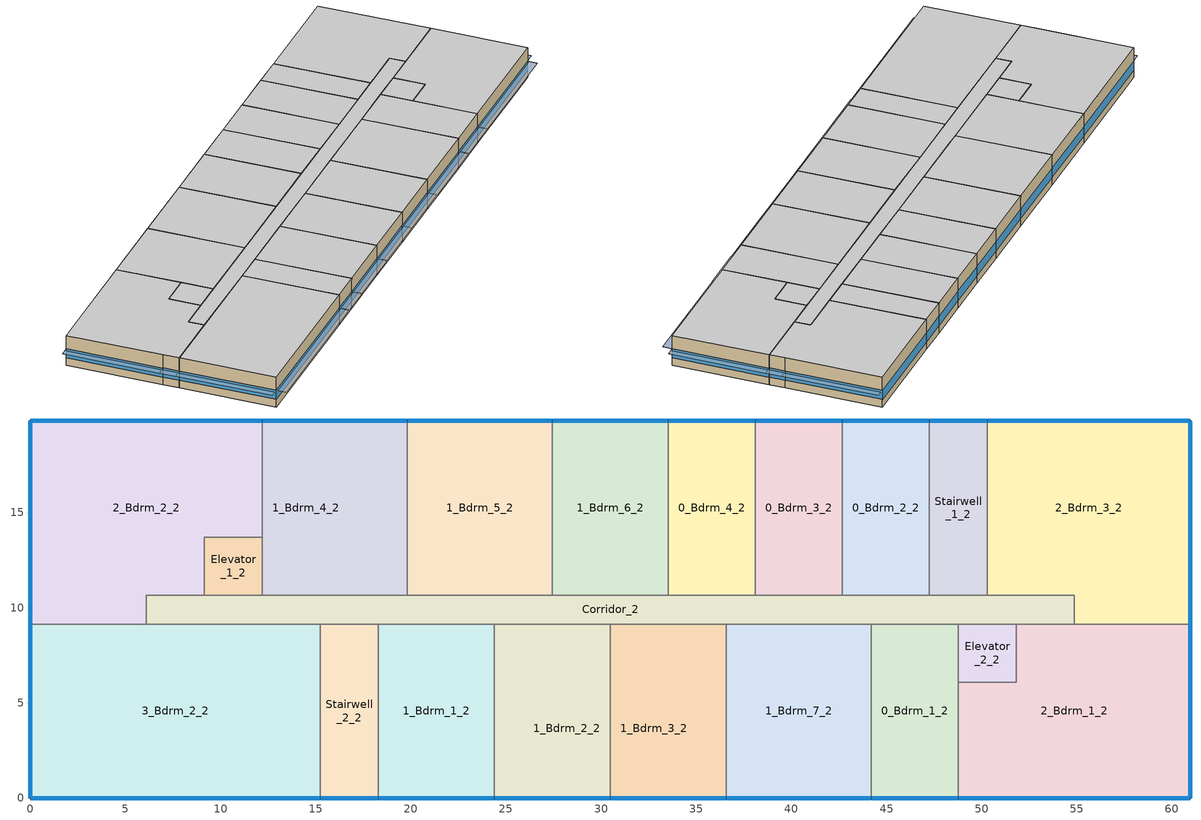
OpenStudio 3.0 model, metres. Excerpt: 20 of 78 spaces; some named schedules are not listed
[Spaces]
0_Bdrm_1_2
 floor to Lt_Retail_1: 48.77,9.14 48.77,0 44.2,0 44.2,9.14 z4.27
 wall outside: 44.2,0 48.77,0 z4.27:7.32
 wall to 1_Bdrm_7_2: 44.2,9.14 44.2,0 z4.27:7.32
 wall to Elevator_2_2: 48.77,6.1 48.77,9.14 z4.27:7.32
 wall to Corridor_2: 48.77,9.14 44.2,9.14 z4.27:7.32
 wall to 2_Bdrm_1_2: 48.77,0 48.77,6.1 z4.27:7.32
 window: 44.22,0 48.74,0 z5.03:5.95
 ceiling to 0_Bdrm_1_3: 44.2,9.14 44.2,0 48.77,0 48.77,9.14 z7.32
0_Bdrm_2_2
 floor to Garbage 1: 42.67,10.67 42.67,19.81 47.24,19.81 47.24,10.67 z4.27
 wall outside: 47.24,19.81 42.67,19.81 z4.27:7.32
 wall to Corridor_2: 42.67,10.67 47.24,10.67 z4.27:7.32
 wall to Stairwell_1_2: 47.24,10.67 47.24,19.81 z4.27:7.32
 wall to 0_Bdrm_3_2: 42.67,19.81 42.67,10.67 z4.27:7.32
 window: 47.22,19.81 42.7,19.81 z5.03:5.95
 ceiling to 0_Bdrm_2_3: 47.24,10.67 47.24,19.81 42.67,19.81 42.67,10.67 z7.32
0_Bdrm_3_2
 floor to Community_Rm: 42.67,19.81 42.67,10.67 38.1,10.67 38.1,19.81 z4.27
 wall outside: 42.67,19.81 38.1,19.81 z4.27:7.32
 wall to Corridor_2: 38.1,10.67 42.67,10.67 z4.27:7.32
 wall to 0_Bdrm_4_2: 38.1,19.81 38.1,10.67 z4.27:7.32
 window: 42.65,19.81 38.13,19.81 z5.03:5.95
 ceiling to 0_Bdrm_3_3: 42.67,10.67 42.67,19.81 38.1,19.81 38.1,10.67 z7.32
Elevator_2_2
 floor to Elevator_2: 51.82,9.14 51.82,6.1 48.77,6.1 48.77,9.14 z4.27
 wall to 2_Bdrm_1_2: 48.77,6.1 51.82,6.1 51.82,9.14 z4.27:7.32
 wall to Corridor_2: 51.82,9.14 48.77,9.14 z4.27:7.32
 ceiling to Elevator_2_3: 48.77,9.14 48.77,6.1 51.82,6.1 51.82,9.14 z7.32
0_Bdrm_4_2
 floor to Community_Rm: 38.1,19.81 38.1,10.67 33.53,10.67 33.53,19.81 z4.27
 wall outside: 38.1,19.81 33.53,19.81 z4.27:7.32
 wall to 1_Bdrm_6_2: 33.53,19.81 33.53,10.67 z4.27:7.32
 wall to Corridor_2: 33.53,10.67 38.1,10.67 z4.27:7.32
 window: 38.07,19.81 33.55,19.81 z5.03:5.95
 ceiling to 0_Bdrm_4_3: 38.1,10.67 38.1,19.81 33.53,19.81 33.53,10.67 z7.32
1_Bdrm_1_2
 floor to Office 1: 24.38,9.14 24.38,0 18.29,0 18.29,9.14 z4.27
 wall outside: 18.29,0 24.38,0 z4.27:7.32
 wall to Corridor_2: 24.38,9.14 18.29,9.14 z4.27:7.32
 wall to 1_Bdrm_2_2: 24.38,0 24.38,9.14 z4.27:7.32
 wall to Stairwell_2_2: 18.29,9.14 18.29,0 z4.27:7.32
 window: 18.31,0 24.36,0 z5.03:5.95
 ceiling to 1_Bdrm_1_3: 18.29,9.14 18.29,0 24.38,0 24.38,9.14 z7.32
1_Bdrm_2_2
 floor to Office 1: 25.91,9.14 25.91,0 24.38,0 24.38,9.14 z4.27
 floor to Lobby_Entry: 30.48,9.14 30.48,0 25.91,0 25.91,4.57 28.96,4.57 28.96,9.14 z4.27
 floor to Bathrm_1: 28.96,9.14 28.96,4.57 25.91,4.57 25.91,9.14 z4.27
 wall outside: 24.38,0 30.48,0 z4.27:7.32
 wall to Corridor_2: 30.48,9.14 24.38,9.14 z4.27:7.32
 wall to 1_Bdrm_3_2: 30.48,0 30.48,9.14 z4.27:7.32
 window: 24.41,0 30.45,0 z5.03:5.95
 ceiling to 1_Bdrm_2_3: 24.38,9.14 24.38,0 30.48,0 30.48,9.14 z7.32
1_Bdrm_3_2
 floor to Bathrm_2: 35.05,9.14 35.05,4.57 32,4.57 32,9.14 z4.27
 floor to Lt_Retail_1: 36.58,9.14 36.58,0 35.05,0 35.05,9.14 z4.27
 floor to Lobby_Entry: 32,9.14 32,4.57 35.05,4.57 35.05,0 30.48,0 30.48,9.14 z4.27
 wall outside: 30.48,0 36.58,0 z4.27:7.32
 wall to 1_Bdrm_7_2: 36.58,0 36.58,9.14 z4.27:7.32
 wall to Corridor_2: 36.58,9.14 30.48,9.14 z4.27:7.32
 window: 30.51,0 36.55,0 z5.03:5.95
 ceiling to 1_Bdrm_3_3: 30.48,9.14 30.48,0 36.58,0 36.58,9.14 z7.32
1_Bdrm_4_2
 floor to Lt_Retail_3: 19.81,19.81 19.81,10.67 16.76,10.67 16.76,19.81 z4.27
 floor to Mail_Shipping: 16.76,19.81 16.76,10.67 12.19,10.67 12.19,19.81 z4.27
 wall outside: 19.81,19.81 12.19,19.81 z4.27:7.32
 wall to 2_Bdrm_2_2: 12.19,19.81 12.19,13.72 z4.27:7.32
 wall to 1_Bdrm_5_2: 19.81,10.67 19.81,19.81 z4.27:7.32
 wall to Elevator_1_2: 12.19,13.72 12.19,10.67 z4.27:7.32
 wall to Corridor_2: 12.19,10.67 19.81,10.67 z4.27:7.32
 window: 19.79,19.81 12.22,19.81 z5.03:5.95
 ceiling to 1_Bdrm_4_3: 12.19,19.81 12.19,10.67 19.81,10.67 19.81,19.81 z7.32
1_Bdrm_5_2
 floor to Lt_Retail_3: 19.81,10.67 19.81,19.81 27.43,19.81 27.43,10.67 z4.27
 wall outside: 27.43,19.81 19.81,19.81 z4.27:7.32
 wall to Corridor_2: 19.81,10.67 21.34,10.67 27.43,10.67 z4.27:7.32
 wall to 1_Bdrm_6_2: 27.43,10.67 27.43,19.81 z4.27:7.32
 window: 27.41,19.81 19.84,19.81 z5.03:5.95
 ceiling to 1_Bdrm_5_3: 19.81,19.81 19.81,10.67 27.43,10.67 27.43,19.81 z7.32
1_Bdrm_6_2
 floor to Community_Rm: 27.43,10.67 27.43,19.81 33.53,19.81 33.53,10.67 z4.27
 wall outside: 33.53,19.81 27.43,19.81 z4.27:7.32
 wall to Corridor_2: 27.43,10.67 33.53,10.67 z4.27:7.32
 window: 33.5,19.81 27.46,19.81 z5.03:5.95
 ceiling to 1_Bdrm_6_3: 33.53,10.67 33.53,19.81 27.43,19.81 27.43,10.67 z7.32
1_Bdrm_7_2
 floor to Lt_Retail_1: 44.2,9.14 44.2,0 36.58,0 36.58,9.14 z4.27
 wall outside: 36.58,0 44.2,0 z4.27:7.32
 wall to Corridor_2: 44.2,9.14 36.58,9.14 z4.27:7.32
 window: 36.6,0 44.17,0 z5.03:5.95
 ceiling to 1_Bdrm_7_3: 36.58,9.14 36.58,0 44.2,0 44.2,9.14 z7.32
2_Bdrm_1_2
 floor to Lt_Retail_2: 48.77,0 48.77,6.1 51.82,6.1 51.82,9.14 60.96,9.14 60.96,0 z4.27
 wall outside: 48.77,0 60.96,0 60.96,9.14 z4.27:7.32
 wall to Corridor_2: 54.86,9.14 51.82,9.14 z4.27:7.32
 wall to 2_Bdrm_3_2: 60.96,9.14 54.86,9.14 z4.27:7.32
 window: 60.96,0.03 60.96,9.12 / 48.79,0 60.93,0 z5.03:5.95
 ceiling to 2_Bdrm_1_3: 51.82,9.14 51.82,6.1 48.77,6.1 48.77,0 60.96,0 60.96,9.14 z7.32
2_Bdrm_2_2
 floor to Corridor: 6.1,10.67 6.1,9.14 0,9.14 0,10.67 z4.27
 floor to Lt_Retail_4: 12.19,19.81 12.19,13.72 9.14,13.72 9.14,10.67 0,10.67 0,19.81 z4.27
 wall outside: 12.19,19.81 0,19.81 0,10.67 0,9.14 z4.27:7.32
 wall to Corridor_2: 6.1,9.14 6.1,10.67 9.14,10.67 z4.27:7.32
 wall to Elevator_1_2: 9.14,10.67 9.14,13.72 12.19,13.72 z4.27:7.32
 wall to 3_Bdrm_2_2: 0,9.14 6.1,9.14 z4.27:7.32
 window: 0,10.64 0,9.17 z5.03:5.98; 0,19.79 0,10.69 / 12.17,19.81 0.03,19.81 z5.03:5.95
 ceiling to 2_Bdrm_2_3: 0,19.81 0,9.14 6.1,9.14 6.1,10.67 9.14,10.67 9.14,13.72 12.19,13.72 12.19,19.81 z7.32
2_Bdrm_3_2
 floor to Corridor: 60.96,10.67 60.96,9.14 54.86,9.14 54.86,10.67 z4.27
 floor to Gym 1: 60.96,19.81 60.96,10.67 50.29,10.67 50.29,19.81 z4.27
 wall outside: 60.96,9.14 60.96,10.67 60.96,19.81 50.29,19.81 z4.27:7.32
 wall to Corridor_2: 50.29,10.67 54.86,10.67 54.86,9.14 z4.27:7.32
 wall to Stairwell_1_2: 50.29,19.81 50.29,10.67 z4.27:7.32
 window: 60.93,19.81 50.32,19.81 / 60.96,10.69 60.96,19.79 z5.03:5.95; 60.96,9.17 60.96,10.64 z5.03:5.98
 ceiling to 2_Bdrm_3_3: 50.29,19.81 50.29,10.67 54.86,10.67 54.86,9.14 60.96,9.14 60.96,19.81 z7.32
3_Bdrm_2_2
 floor to Coffee_Shop: 0,0 0,9.14 15.24,9.14 15.24,0 z4.27
 wall outside: 0,9.14 0,0 15.24,0 z4.27:7.32
 wall to Stairwell_2_2: 15.24,0 15.24,9.14 z4.27:7.32
 wall to Corridor_2: 15.24,9.14 6.1,9.14 z4.27:7.32
 window: 0.03,0 15.21,0 / 0,9.12 0,0.03 z5.03:5.95
 ceiling to 3_Bdrm_1_3: 0,9.14 0,0 15.24,0 15.24,9.14 z7.32
Corridor_2
 floor to Corridor: 6.1,9.14 6.1,10.67 54.86,10.67 54.86,9.14 z4.27
 wall to Stairwell_2_2: 15.24,9.14 18.29,9.14 z4.27:7.32
 wall to Elevator_1_2: 12.19,10.67 9.14,10.67 z4.27:7.32
 wall to Stairwell_1_2: 50.29,10.67 47.24,10.67 z4.27:7.32
 ceiling to Corridor_3: 6.1,10.67 6.1,9.14 54.86,9.14 54.86,10.67 z7.32
Elevator_1_2
 floor to Elevator_1: 12.19,13.72 12.19,10.67 9.14,10.67 9.14,13.72 z4.27
 ceiling to Elevator_1_3: 9.14,13.72 9.14,10.67 12.19,10.67 12.19,13.72 z7.32
Stairwell_1_2
 floor to Stair_2: 47.24,10.67 47.24,19.81 50.29,19.81 50.29,10.67 z4.27
 wall outside: 50.29,19.81 47.24,19.81 z4.27:7.32
 window: 50.27,19.81 47.27,19.81 z5.03:5.96
 ceiling to Stairwell_1_3: 50.29,10.67 50.29,19.81 47.24,19.81 47.24,10.67 z7.32
Stairwell_2_2
 floor to Stair_1: 18.29,9.14 18.29,0 15.24,0 15.24,9.14 z4.27
 wall outside: 15.24,0 18.29,0 z4.27:7.32
 window: 15.27,0 18.26,0 z5.03:5.96
 ceiling to Stairwell_2_3: 15.24,9.14 15.24,0 18.29,0 18.29,9.14 z7.32
shading: 36.55,0 30.51,0 30.51,-0.92 36.55,-0.92 z5.95; 60.93,0 48.79,0 48.79,-0.92 60.93,-0.92 z5.95; 15.21,0 0.03,0 0.03,-0.92 15.21,-0.92 z5.95; 30.45,0 24.41,0 24.41,-0.92 30.45,-0.92 z5.95; 18.26,0 15.27,0 15.27,-0.93 18.26,-0.93 z5.96; 24.36,0 18.31,0 18.31,-0.92 24.36,-0.92 z5.95; 44.17,0 36.6,0 36.6,-0.92 44.17,-0.92 z5.95; 48.74,0 44.22,0 44.22,-0.92 48.74,-0.92 z5.95; 60.96,19.79 60.96,10.69 61.88,10.69 61.88,19.79 z5.95; 60.96,10.64 60.96,9.17 61.91,9.17 61.91,10.64 z5.98; 60.96,9.12 60.96,0.03 61.88,0.03 61.88,9.12 z5.95; 0,0.03 0,9.12 -0.92,9.12 -0.92,0.03 z5.95; 0,10.69 0,19.79 -0.92,19.79 -0.92,10.69 z5.95; 0,9.17 0,10.64 -0.95,10.64 -0.95,9.17 z5.98
[Site]
Los Angeles Intl Arpt_CA_USA: Latitude {deg}=33.93; Longitude {deg}=-118.4; Time Zone {hr}=-8; Elevation {m}=30; Terrain=City
[ClimateZones]
Climate Zone Institution Name 1=ASHRAE; Climate Zone Document Name 1=ANSI/ASHRAE Standard 169; Climate Zone Document Year 1=2006; Climate Zone Value 1=3C
[Building]
Building 1: Default Construction Set=Res ZE AEDG Multifamily - MidApt - ASHRAE 169-2013-3C; Standards Number of Above Ground Stories=3; Standards Building Type=MidriseApartment
[Site:WaterMainsTemperature]
Calculation Method=Correlation; Annual Average Outdoor Air Temperature {C}=16.8167; Maximum Difference In Monthly Average Outdoor Air Temperatures {deltaC}=6.3
[SizingPeriod:DesignDay] Barometric Pressure {Pa}=100965; Sky Clearness=0; Rain Indicator=0; Snow Indicator=0; Day of Month=21; Daylight Saving Time Indicator=0; Humidity Indicating Type=Wetbulb; Dry-Bulb Temperature Range Modifier Type=DefaultMultipliers
Name | Maximum Dry-Bulb Temperature {C} | Daily Dry-Bulb Temperature Range {deltaC} | Humidity Indicating Conditions at Maximum Dry-Bulb | Wind Speed {m/s} | Wind Direction {deg} | Month | Day Type | Solar Model Indicator | ASHRAE Taub | ASHRAE Taud
Los Angeles Intl Arpt Ann Clg .4% Condns DB=>MWB 1 | 28.7 | 6 | 17.9 | 4.1 | 250 | 8 | SummerDesignDay | ASHRAETau | 0.44 | 2.108
Los Angeles Intl Arpt Ann Clg .4% Condns WB=>MDB 1 | 25.6 | 6 | 21.2 | 4.1 | 250 | 8 | SummerDesignDay | ASHRAETau | 0.44 | 2.108
Los Angeles Intl Arpt Ann Htg 99.6% Condns DB 1 | 6.9 | 0 | 6.9 | 2.4 | 90 | 1 | WinterDesignDay | ASHRAEClearSky
[Site:GroundTemperature:BuildingSurface]
20.67, 20.66, 20.63, 20.67, 20.7, 22.85, 23.24, 23.33, 23.34, 21.19, 20.85, 20.74
[WindowMaterial:SimpleGlazingSystem] U-Factor {W/m2-K}=1.80262
Name | Solar Heat Gain Coefficient | Visible Transmittance
U 0.25 SHGC 0.24 Simple Glazing U-0.32 SHGC 0.24 | 0.24 | 0.264
U 0.25 SHGC 0.22 Simple Glazing U-0.32 SHGC 0.22 | 0.22 | 0.242
[Construction]
Typical Insulated Wood Framed Exterior Wall R-34.48: 25mm Stucco, 5/8 in. Gypsum Board, Typical Insulation R-32.3, 5/8 in. Gypsum Board
Typical IEAD Roof R-34.48: Roof Membrane, Typical Insulation R-33.37, Metal Roof Surface
Typical Interior Floor: 100mm Normalweight concrete floor, CP02 CARPET PAD
Typical Interior Wall: G01 13mm gypsum board, G01 13mm gypsum board
Typical Interior Ceiling: CP02 CARPET PAD, 100mm Normalweight concrete floor
Typical Insulated Carpeted 8in Slab Floor: 8 in. Normalweight Concrete Floor, Typical Carpet Pad
U 0.25 SHGC 0.24 Simple Glazing Window U-0.25 SHGC 0.24: U 0.25 SHGC 0.24 Simple Glazing U-0.32 SHGC 0.24
U 0.25 SHGC 0.22 Simple Glazing Window U-0.25 SHGC 0.22: U 0.25 SHGC 0.22 Simple Glazing U-0.32 SHGC 0.22
Typical Insulated Metal Door R-5.0: F08 Metal surface, Typical Insulation R-4.15
Typical Overhead Door R-5.0: Typical Insulation R-4.15 1
Typical Interior Window: Clear 3mm
Typical Interior Door; Typical Interior Partition: G05 25mm wood
InteriorFurnishings: Std Wood 6inch
[DefaultConstructionSet]
Res ZE AEDG Multifamily - MidApt - ASHRAE 169-2013-3C: Default Exterior Surface Constructions=Default Surface Constructions 1; Default Interior Surface Constructions=Default Surface Constructions 2; Default Ground Contact Surface Constructions=Default Surface Constructions 3; Default Exterior SubSurface Constructions=Default Sub Surface Constructions 1; Default Interior SubSurface Constructions=Default Sub Surface Constructions 2; Interior Partition Construction=Typical Interior Partition
[DefaultSurfaceConstructions]
Name | Wall Construction | Roof Ceiling Construction | Floor Construction
Default Surface Constructions 1 | Typical Insulated Wood Framed Exterior Wall R-34.48 | Typical IEAD Roof R-34.48
Default Surface Constructions 2 | Typical Interior Wall | Typical Interior Ceiling | Typical Interior Floor
Default Surface Constructions 3 |  |  | Typical Insulated Carpeted 8in Slab Floor
[Material]
Name | Roughness | Thickness {m} | Conductivity {W/m-K} | Density {kg/m3} | Specific Heat {J/kg-K} | Thermal Absorptance | Solar Absorptance | Visible Absorptance
25mm Stucco | Smooth | 0.0254 | 0.72 | 1856 | 840 | 0.9 | 0.7 | 0.7
5/8 in. Gypsum Board | MediumSmooth | 0.0159 | 0.16 | 800 | 1090 | 0.9 | 0.7 | 0.7
Roof Membrane | VeryRough | 0.0095 | 0.16 | 1121.29 | 1460 | 0.9 | 0.7 | 0.7
Metal Roof Surface; F08 Metal surface | Smooth | 0.0008 | 45.28 | 7824 | 500 | 0.9 | 0.7 | 0.7
100mm Normalweight concrete floor | MediumRough | 0.1016 | 2.31045 | 2322 | 832.557 |  | 0 | 0
G01 13mm gypsum board | Smooth | 0.0127 | 0.160031 | 800.001 | 1090.73 | 0.9 | 0.7 | 0.5
8 in. Normalweight Concrete Floor | MediumRough | 0.2032 | 2.31 | 2322 | 832 | 0.9 | 0.7 | 0.7
G05 25mm wood | MediumSmooth | 0.0254 | 0.15 | 608 | 1630 | 0.9 | 0.5 | 0.5
Std Wood 6inch | MediumSmooth | 0.15 | 0.12 | 540 | 1210 | 0.9 | 0.7 | 0.7
[Material:NoMass] Roughness=Smooth; Thermal Absorptance=0.9; Solar Absorptance=0.7
Name | Thermal Resistance {m2-K/W} | Visible Absorptance
Typical Insulation R-32.3 | 5.68904 | 0.7
Typical Insulation R-33.37 | 5.87601 | 0.7
CP02 CARPET PAD; Typical Carpet Pad | 0.21648 | 0.8
Typical Insulation R-4.15 | 0.73084 | 0.7
Typical Insulation R-4.15 1 | 0.730857 | 0.7
[DefaultSubSurfaceConstructions]
Name | Fixed Window Construction | Operable Window Construction | Door Construction | Overhead Door Construction | Tubular Daylight Dome Construction | Tubular Daylight Diffuser Construction
Default Sub Surface Constructions 1 | U 0.25 SHGC 0.24 Simple Glazing Window U-0.25 SHGC 0.24 | U 0.25 SHGC 0.22 Simple Glazing Window U-0.25 SHGC 0.22 | Typical Insulated Metal Door R-5.0 | Typical Overhead Door R-5.0 | Typical Interior Window | Typical Interior Window
Default Sub Surface Constructions 2 | Typical Interior Window | Typical Interior Window | Typical Interior Door
[WindowMaterial:Glazing]
Clear 3mm: Optical Data Type=SpectralAverage; Thickness {m}=0.003; Solar Transmittance at Normal Incidence=0.837; Front Side Solar Reflectance at Normal Incidence=0.075; Back Side Solar Reflectance at Normal Incidence=0.075; Visible Transmittance at Normal Incidence=0.898; Front Side Visible Reflectance at Normal Incidence=0.081; Back Side Visible Reflectance at Normal Incidence=0.081; Infrared Transmittance at Normal Incidence=0; Front Side Infrared Hemispherical Emissivity=0.84; Back Side Infrared Hemispherical Emissivity=0.84; Conductivity {W/m-K}=0.9; Dirt Correction Factor for Solar and Visible Transmittance=1; Solar Diffusing=No
[SpaceType]
Name | Default Schedule Set | Design Specification Outdoor Air Object | Standards Template | Standards Building Type | Standards Space Type
elevator - | elevator Schedule Set | elevator Ventilation | 90.1-2013 | SmallHotel | ElevatorCore
stair - | stair Schedule Set | stair Ventilation | 90.1-2013 | SmallHotel | Stair
corridor 5 - | corridor 5 Schedule Set | corridor 5 Ventilation | 90.1-2013 | MidriseApartment | Corridor
living - | living Schedule Set | living Ventilation |  |  | Apartment
[Space] Building Story=Story 2
Name | Space Type | Thermal Zone | Building Unit
0_Bdrm_1_2 | living - | 0_Bdrm_1_2 | Building Unit 001
0_Bdrm_2_2 | living - | 0_Bdrm_2_2 | Building Unit 002
0_Bdrm_3_2 | living - | 0_Bdrm_3_2 | Building Unit 003
Elevator_2_2 | elevator - | Elevator_2_2
0_Bdrm_4_2 | living - | 0_Bdrm_4_2 | Building Unit 004
1_Bdrm_1_2 | living - | 1_Bdrm_1_2 | Building Unit 101
1_Bdrm_2_2 | living - | 1_Bdrm_2_2 | Building Unit 102
1_Bdrm_3_2 | living - | 1_Bdrm_3_2 | Building Unit 103
1_Bdrm_4_2 | living - | 1_Bdrm_4_2 | Building Unit 104
1_Bdrm_5_2 | living - | 1_Bdrm_5_2 | Building Unit 105
1_Bdrm_6_2 | living - | 1_Bdrm_6_2 | Building Unit 106
1_Bdrm_7_2 | living - | 1_Bdrm_7_2 | Building Unit 107
2_Bdrm_1_2 | living - | 2_Bdrm_1_2 | Building Unit 201
2_Bdrm_2_2 | living - | 2_Bdrm_2_2 | Building Unit 202
2_Bdrm_3_2 | living - | 2_Bdrm_3_2 | Building Unit 203
3_Bdrm_2_2 | living - | 3_Bdrm_2_2 | Building Unit 301
Corridor_2 | corridor 5 - | Corridor_2
Elevator_1_2 | elevator - | Elevator_1_2
Stairwell_1_2 | stair - | Stairwell_1_2
Stairwell_2_2 | stair - | Stairwell_2_2
[BuildingStory]
Story 2: Nominal Z Coordinate {m}=4.2672; Nominal Floor to Floor Height {m}=3.048; Nominal Floor to Ceiling Height {m}=3.048
[BuildingUnit]
Building Unit 001; Building Unit 002; Building Unit 003; Building Unit 004; Building Unit 101; Building Unit 102; Building Unit 103; Building Unit 104; Building Unit 105; Building Unit 106; Building Unit 107; Building Unit 201; Building Unit 202; Building Unit 203; Building Unit 301
[ThermalZone] Use Ideal Air Loads=No
Name | Thermostat
Elevator_2_2; Elevator_1_2
Stairwell_2_2 | stair -  Thermostat
Stairwell_1_2 | stair -  Thermostat 4
Corridor_2 | corridor 5 -  Thermostat 3
1_Bdrm_7_2 | 1_Bdrm_7_2 temperature setpoint
0_Bdrm_2_2 | 0_Bdrm_2_2 temperature setpoint
1_Bdrm_4_2 | 1_Bdrm_4_2 temperature setpoint
2_Bdrm_3_2 | 2_Bdrm_3_2 temperature setpoint
0_Bdrm_3_2 | 0_Bdrm_3_2 temperature setpoint
0_Bdrm_1_2 | 0_Bdrm_1_2 temperature setpoint
2_Bdrm_2_2 | 2_Bdrm_2_2 temperature setpoint
0_Bdrm_4_2 | 0_Bdrm_4_2 temperature setpoint
1_Bdrm_3_2 | 1_Bdrm_3_2 temperature setpoint
1_Bdrm_1_2 | 1_Bdrm_1_2 temperature setpoint
1_Bdrm_6_2 | 1_Bdrm_6_2 temperature setpoint
1_Bdrm_2_2 | 1_Bdrm_2_2 temperature setpoint
1_Bdrm_5_2 | 1_Bdrm_5_2 temperature setpoint
2_Bdrm_1_2 | 2_Bdrm_1_2 temperature setpoint
3_Bdrm_2_2 | 3_Bdrm_2_2 temperature setpoint
[Sizing:Zone] Zone Cooling Design Supply Air Temperature Input Method=SupplyAirTemperature; Zone Cooling Design Supply Air Temperature {C}=14; Zone Cooling Design Supply Air Temperature Difference {deltaC}=11.11; Zone Heating Design Supply Air Temperature Input Method=SupplyAirTemperature; Zone Heating Design Supply Air Temperature {C}=40; Zone Heating Design Supply Air Temperature Difference {deltaC}=11.11; Zone Cooling Design Supply Air Humidity Ratio {kg-H2O/kg-air}=0.0085; Zone Heating Design Supply Air Humidity Ratio {kg-H2O/kg-air}=0.008; Cooling Design Air Flow Method=DesignDay; Heating Design Air Flow Method=DesignDay; Dedicated Outdoor Air System Control Strategy=NeutralSupplyAir
Name | Account for Dedicated Outdoor Air System | Dedicated Outdoor Air Low Setpoint Temperature for Design {C} | Dedicated Outdoor Air High Setpoint Temperature for Design {C}
Elevator_2_2; Elevator_1_2; Stairwell_2_2; Stairwell_1_2; Corridor_2 | No | autosize | autosize
1_Bdrm_7_2; 0_Bdrm_2_2; 1_Bdrm_4_2; 2_Bdrm_3_2; 0_Bdrm_3_2; 0_Bdrm_1_2; 2_Bdrm_2_2; 0_Bdrm_4_2; 1_Bdrm_3_2; 1_Bdrm_1_2; 1_Bdrm_6_2; 1_Bdrm_2_2; 1_Bdrm_5_2; 2_Bdrm_1_2; 3_Bdrm_2_2 | Yes | 16.4444 | 26.5556
[Zone equipment]
Stairwell_2_2: Stairwell_2_2 ILAS
Stairwell_1_2: Stairwell_1_2 ILAS
Corridor_2: Corridor_2 ILAS
1_Bdrm_7_2: 1_Bdrm_7_2 ILAS
0_Bdrm_2_2: 0_Bdrm_2_2 ILAS
1_Bdrm_4_2: 1_Bdrm_4_2 ILAS
2_Bdrm_3_2: 2_Bdrm_3_2 ILAS
0_Bdrm_3_2: 0_Bdrm_3_2 ILAS
0_Bdrm_1_2: 0_Bdrm_1_2 ILAS
2_Bdrm_2_2: 2_Bdrm_2_2 ILAS
0_Bdrm_4_2: 0_Bdrm_4_2 ILAS
1_Bdrm_3_2: 1_Bdrm_3_2 ILAS
1_Bdrm_1_2: 1_Bdrm_1_2 ILAS
1_Bdrm_6_2: 1_Bdrm_6_2 ILAS
1_Bdrm_2_2: 1_Bdrm_2_2 ILAS
1_Bdrm_5_2: 1_Bdrm_5_2 ILAS
2_Bdrm_1_2: 2_Bdrm_1_2 ILAS
3_Bdrm_2_2: 3_Bdrm_2_2 ILAS
[People:Definition] Number of People Calculation Method=People; Fraction Radiant=0.319734; Sensible Heat Fraction=0.573; Carbon Dioxide Generation Rate {m3/s-W}=0; Enable ASHRAE 55 Comfort Warnings=No; Mean Radiant Temperature Calculation Type=ZoneAveraged
Name | Number of People {people}
res occupants|Building Unit 001|0_Bdrm_1_2; res occupants|Building Unit 002|0_Bdrm_2_2; res occupants|Building Unit 003|0_Bdrm_3_2; res occupants|Building Unit 004|0_Bdrm_4_2 | 0.63
res occupants|Building Unit 101|1_Bdrm_1_2; res occupants|Building Unit 102|1_Bdrm_2_2; res occupants|Building Unit 103|1_Bdrm_3_2; res occupants|Building Unit 104|1_Bdrm_4_2; res occupants|Building Unit 105|1_Bdrm_5_2; res occupants|Building Unit 106|1_Bdrm_6_2; res occupants|Building Unit 107|1_Bdrm_7_2 | 1.55
res occupants|Building Unit 201|2_Bdrm_1_2; res occupants|Building Unit 202|2_Bdrm_2_2; res occupants|Building Unit 203|2_Bdrm_3_2 | 2.47
res occupants|Building Unit 301|3_Bdrm_2_2 | 3.39
[People] Number of People Schedule=res occupants schedule; Activity Level Schedule=Schedule Ruleset 1; Multiplier=1
Name | People Definition | Space or SpaceType
res occupants|Building Unit 001|0_Bdrm_1_2 | res occupants|Building Unit 001|0_Bdrm_1_2 | 0_Bdrm_1_2
res occupants|Building Unit 002|0_Bdrm_2_2 | res occupants|Building Unit 002|0_Bdrm_2_2 | 0_Bdrm_2_2
res occupants|Building Unit 003|0_Bdrm_3_2 | res occupants|Building Unit 003|0_Bdrm_3_2 | 0_Bdrm_3_2
res occupants|Building Unit 004|0_Bdrm_4_2 | res occupants|Building Unit 004|0_Bdrm_4_2 | 0_Bdrm_4_2
res occupants|Building Unit 101|1_Bdrm_1_2 | res occupants|Building Unit 101|1_Bdrm_1_2 | 1_Bdrm_1_2
res occupants|Building Unit 102|1_Bdrm_2_2 | res occupants|Building Unit 102|1_Bdrm_2_2 | 1_Bdrm_2_2
res occupants|Building Unit 103|1_Bdrm_3_2 | res occupants|Building Unit 103|1_Bdrm_3_2 | 1_Bdrm_3_2
res occupants|Building Unit 104|1_Bdrm_4_2 | res occupants|Building Unit 104|1_Bdrm_4_2 | 1_Bdrm_4_2
res occupants|Building Unit 105|1_Bdrm_5_2 | res occupants|Building Unit 105|1_Bdrm_5_2 | 1_Bdrm_5_2
res occupants|Building Unit 106|1_Bdrm_6_2 | res occupants|Building Unit 106|1_Bdrm_6_2 | 1_Bdrm_6_2
res occupants|Building Unit 107|1_Bdrm_7_2 | res occupants|Building Unit 107|1_Bdrm_7_2 | 1_Bdrm_7_2
res occupants|Building Unit 201|2_Bdrm_1_2 | res occupants|Building Unit 201|2_Bdrm_1_2 | 2_Bdrm_1_2
res occupants|Building Unit 202|2_Bdrm_2_2 | res occupants|Building Unit 202|2_Bdrm_2_2 | 2_Bdrm_2_2
res occupants|Building Unit 203|2_Bdrm_3_2 | res occupants|Building Unit 203|2_Bdrm_3_2 | 2_Bdrm_3_2
res occupants|Building Unit 301|3_Bdrm_2_2 | res occupants|Building Unit 301|3_Bdrm_2_2 | 3_Bdrm_2_2
[ThermostatSetpoint:DualSetpoint]
Name | Heating Setpoint Temperature Schedule | Cooling Setpoint Temperature Schedule
1_Bdrm_1_2 temperature setpoint; 3_Bdrm_2_2 temperature setpoint; 0_Bdrm_4_2 temperature setpoint; 1_Bdrm_7_2 temperature setpoint; 0_Bdrm_2_2 temperature setpoint; 1_Bdrm_4_2 temperature setpoint; 2_Bdrm_2_2 temperature setpoint; 2_Bdrm_3_2 temperature setpoint; 0_Bdrm_3_2 temperature setpoint; 0_Bdrm_1_2 temperature setpoint; 1_Bdrm_3_2 temperature setpoint; 1_Bdrm_6_2 temperature setpoint; 1_Bdrm_2_2 temperature setpoint; 1_Bdrm_5_2 temperature setpoint; 2_Bdrm_1_2 temperature setpoint | res heating setpoint | res cooling setpoint
stair -  Thermostat; stair -  Thermostat 4 | HotelSmall SemiHeated_HtgSP_Sch | SmallHotel UnitHeater ClgSP Sch
corridor 5 -  Thermostat 3 | ZE_AEDG_Multifamily_Corridor_HtgSetp_Sch | ZE_AEDG_Multifamily_Corridor_ClgSetp_Sch
[ElectricEquipment:Definition] Design Level Calculation Method=EquipmentLevel
Name | Design Level {W} | Fraction Latent | Fraction Radiant | Fraction Lost
res refrig|Building Unit 001; res refrig|Building Unit 002; res refrig|Building Unit 003; res refrig|Building Unit 004; res refrig|Building Unit 101; res refrig|Building Unit 102; res refrig|Building Unit 103; res refrig|Building Unit 104; res refrig|Building Unit 105; res refrig|Building Unit 106; res refrig|Building Unit 107; res refrig|Building Unit 201; res refrig|Building Unit 202; res refrig|Building Unit 203; res refrig|Building Unit 301 | 52.1911 | 0 | 0 | 0
res range electric|Building Unit 001; res range electric|Building Unit 002; res range electric|Building Unit 003; res range electric|Building Unit 004 | 105.925 | 0.3 | 0.24 | 0.3
res range electric|Building Unit 101; res range electric|Building Unit 102; res range electric|Building Unit 103; res range electric|Building Unit 104; res range electric|Building Unit 105; res range electric|Building Unit 106; res range electric|Building Unit 107 | 141.405 | 0.3 | 0.24 | 0.3
res range electric|Building Unit 201; res range electric|Building Unit 202; res range electric|Building Unit 203 | 176.885 | 0.3 | 0.24 | 0.3
res range electric|Building Unit 301 | 212.365 | 0.3 | 0.24 | 0.3
res misc plug loads|Building Unit 001|0_Bdrm_1_2; res misc plug loads|Building Unit 002|0_Bdrm_2_2; res misc plug loads|Building Unit 003|0_Bdrm_3_2; res misc plug loads|Building Unit 004|0_Bdrm_4_2 | 225.335 | 0.021 | 0.558 | 0.049
res misc plug loads|Building Unit 101|1_Bdrm_1_2; res misc plug loads|Building Unit 102|1_Bdrm_2_2; res misc plug loads|Building Unit 103|1_Bdrm_3_2; res misc plug loads|Building Unit 106|1_Bdrm_6_2 | 265.888 | 0.021 | 0.558 | 0.049
res misc plug loads|Building Unit 104|1_Bdrm_4_2; res misc plug loads|Building Unit 105|1_Bdrm_5_2; res misc plug loads|Building Unit 107|1_Bdrm_7_2 | 273.52 | 0.021 | 0.558 | 0.049
res misc plug loads|Building Unit 201|2_Bdrm_1_2 | 324.249 | 0.021 | 0.558 | 0.049
res misc plug loads|Building Unit 202|2_Bdrm_2_2 | 329.337 | 0.021 | 0.558 | 0.049
res misc plug loads|Building Unit 203|2_Bdrm_3_2 | 326.793 | 0.021 | 0.558 | 0.049
res misc plug loads|Building Unit 301|3_Bdrm_2_2 | 377.521 | 0.021 | 0.558 | 0.049
[ElectricEquipment]
Name | Electric Equipment Definition | Space or SpaceType | Schedule
res refrig|Building Unit 001 | res refrig|Building Unit 001 | 0_Bdrm_1_2 | res refrig schedule
res refrig|Building Unit 002 | res refrig|Building Unit 002 | 0_Bdrm_2_2 | res refrig schedule
res refrig|Building Unit 003 | res refrig|Building Unit 003 | 0_Bdrm_3_2 | res refrig schedule
res refrig|Building Unit 004 | res refrig|Building Unit 004 | 0_Bdrm_4_2 | res refrig schedule
res refrig|Building Unit 101 | res refrig|Building Unit 101 | 1_Bdrm_1_2 | res refrig schedule
res refrig|Building Unit 102 | res refrig|Building Unit 102 | 1_Bdrm_2_2 | res refrig schedule
res refrig|Building Unit 103 | res refrig|Building Unit 103 | 1_Bdrm_3_2 | res refrig schedule
res refrig|Building Unit 104 | res refrig|Building Unit 104 | 1_Bdrm_4_2 | res refrig schedule
res refrig|Building Unit 105 | res refrig|Building Unit 105 | 1_Bdrm_5_2 | res refrig schedule
res refrig|Building Unit 106 | res refrig|Building Unit 106 | 1_Bdrm_6_2 | res refrig schedule
res refrig|Building Unit 107 | res refrig|Building Unit 107 | 1_Bdrm_7_2 | res refrig schedule
res refrig|Building Unit 201 | res refrig|Building Unit 201 | 2_Bdrm_1_2 | res refrig schedule
res refrig|Building Unit 202 | res refrig|Building Unit 202 | 2_Bdrm_2_2 | res refrig schedule
res refrig|Building Unit 203 | res refrig|Building Unit 203 | 2_Bdrm_3_2 | res refrig schedule
res refrig|Building Unit 301 | res refrig|Building Unit 301 | 3_Bdrm_2_2 | res refrig schedule
res range electric|Building Unit 001 | res range electric|Building Unit 001 | 0_Bdrm_1_2 | res range electric|false schedule
res range electric|Building Unit 002 | res range electric|Building Unit 002 | 0_Bdrm_2_2 | res range electric|false schedule
res range electric|Building Unit 003 | res range electric|Building Unit 003 | 0_Bdrm_3_2 | res range electric|false schedule
res range electric|Building Unit 004 | res range electric|Building Unit 004 | 0_Bdrm_4_2 | res range electric|false schedule
res range electric|Building Unit 101 | res range electric|Building Unit 101 | 1_Bdrm_1_2 | res range electric|false schedule
res range electric|Building Unit 102 | res range electric|Building Unit 102 | 1_Bdrm_2_2 | res range electric|false schedule
res range electric|Building Unit 103 | res range electric|Building Unit 103 | 1_Bdrm_3_2 | res range electric|false schedule
res range electric|Building Unit 104 | res range electric|Building Unit 104 | 1_Bdrm_4_2 | res range electric|false schedule
res range electric|Building Unit 105 | res range electric|Building Unit 105 | 1_Bdrm_5_2 | res range electric|false schedule
res range electric|Building Unit 106 | res range electric|Building Unit 106 | 1_Bdrm_6_2 | res range electric|false schedule
res range electric|Building Unit 107 | res range electric|Building Unit 107 | 1_Bdrm_7_2 | res range electric|false schedule
res range electric|Building Unit 201 | res range electric|Building Unit 201 | 2_Bdrm_1_2 | res range electric|false schedule
res range electric|Building Unit 202 | res range electric|Building Unit 202 | 2_Bdrm_2_2 | res range electric|false schedule
res range electric|Building Unit 203 | res range electric|Building Unit 203 | 2_Bdrm_3_2 | res range electric|false schedule
res range electric|Building Unit 301 | res range electric|Building Unit 301 | 3_Bdrm_2_2 | res range electric|false schedule
res misc plug loads|Building Unit 001|0_Bdrm_1_2 | res misc plug loads|Building Unit 001|0_Bdrm_1_2 | 0_Bdrm_1_2 | res misc plug loads schedule
res misc plug loads|Building Unit 002|0_Bdrm_2_2 | res misc plug loads|Building Unit 002|0_Bdrm_2_2 | 0_Bdrm_2_2 | res misc plug loads schedule
res misc plug loads|Building Unit 003|0_Bdrm_3_2 | res misc plug loads|Building Unit 003|0_Bdrm_3_2 | 0_Bdrm_3_2 | res misc plug loads schedule
res misc plug loads|Building Unit 004|0_Bdrm_4_2 | res misc plug loads|Building Unit 004|0_Bdrm_4_2 | 0_Bdrm_4_2 | res misc plug loads schedule
res misc plug loads|Building Unit 101|1_Bdrm_1_2 | res misc plug loads|Building Unit 101|1_Bdrm_1_2 | 1_Bdrm_1_2 | res misc plug loads schedule
res misc plug loads|Building Unit 102|1_Bdrm_2_2 | res misc plug loads|Building Unit 102|1_Bdrm_2_2 | 1_Bdrm_2_2 | res misc plug loads schedule
res misc plug loads|Building Unit 103|1_Bdrm_3_2 | res misc plug loads|Building Unit 103|1_Bdrm_3_2 | 1_Bdrm_3_2 | res misc plug loads schedule
res misc plug loads|Building Unit 104|1_Bdrm_4_2 | res misc plug loads|Building Unit 104|1_Bdrm_4_2 | 1_Bdrm_4_2 | res misc plug loads schedule
res misc plug loads|Building Unit 105|1_Bdrm_5_2 | res misc plug loads|Building Unit 105|1_Bdrm_5_2 | 1_Bdrm_5_2 | res misc plug loads schedule
res misc plug loads|Building Unit 106|1_Bdrm_6_2 | res misc plug loads|Building Unit 106|1_Bdrm_6_2 | 1_Bdrm_6_2 | res misc plug loads schedule
res misc plug loads|Building Unit 107|1_Bdrm_7_2 | res misc plug loads|Building Unit 107|1_Bdrm_7_2 | 1_Bdrm_7_2 | res misc plug loads schedule
res misc plug loads|Building Unit 201|2_Bdrm_1_2 | res misc plug loads|Building Unit 201|2_Bdrm_1_2 | 2_Bdrm_1_2 | res misc plug loads schedule
res misc plug loads|Building Unit 202|2_Bdrm_2_2 | res misc plug loads|Building Unit 202|2_Bdrm_2_2 | 2_Bdrm_2_2 | res misc plug loads schedule
res misc plug loads|Building Unit 203|2_Bdrm_3_2 | res misc plug loads|Building Unit 203|2_Bdrm_3_2 | 2_Bdrm_3_2 | res misc plug loads schedule
res misc plug loads|Building Unit 301|3_Bdrm_2_2 | res misc plug loads|Building Unit 301|3_Bdrm_2_2 | 3_Bdrm_2_2 | res misc plug loads schedule
[Lights:Definition] Return Air Fraction=0
Name | Design Level Calculation Method | Lighting Level {W} | Fraction Radiant | Fraction Visible | Watts per Space Floor Area {W/m2}
res lighting interior|Building Unit 001 0_Bdrm_1_2; res lighting interior|Building Unit 002 0_Bdrm_2_2; res lighting interior|Building Unit 003 0_Bdrm_3_2; res lighting interior|Building Unit 004 0_Bdrm_4_2 | LightingLevel | 95.814 | 0.6 | 0.2
res lighting interior|Building Unit 101 1_Bdrm_1_2; res lighting interior|Building Unit 102 1_Bdrm_2_2; res lighting interior|Building Unit 103 1_Bdrm_3_2; res lighting interior|Building Unit 106 1_Bdrm_6_2 | LightingLevel | 109.293 | 0.6 | 0.2
res lighting interior|Building Unit 104 1_Bdrm_4_2; res lighting interior|Building Unit 105 1_Bdrm_5_2; res lighting interior|Building Unit 107 1_Bdrm_7_2 | LightingLevel | 122.773 | 0.6 | 0.2
res lighting interior|Building Unit 201 2_Bdrm_1_2 | LightingLevel | 154.224 | 0.6 | 0.2
res lighting interior|Building Unit 202 2_Bdrm_2_2 | LightingLevel | 163.21 | 0.6 | 0.2
res lighting interior|Building Unit 203 2_Bdrm_3_2 | LightingLevel | 158.717 | 0.6 | 0.2
res lighting interior|Building Unit 301 3_Bdrm_2_2 | LightingLevel | 190.169 | 0.6 | 0.2
stair Lights Definition | Watts/Area |  | 0.7 | 0.2 | 4.30556
corridor 5 Lights Definition | Watts/Area |  | 0 | 0 | 4.30556
[Lights] Fraction Replaceable=1
Name | Lights Definition | Space or SpaceType | Schedule
res lighting interior|Building Unit 001 0_Bdrm_1_2 | res lighting interior|Building Unit 001 0_Bdrm_1_2 | 0_Bdrm_1_2 | res lighting interior
res lighting interior|Building Unit 002 0_Bdrm_2_2 | res lighting interior|Building Unit 002 0_Bdrm_2_2 | 0_Bdrm_2_2 | res lighting interior
res lighting interior|Building Unit 003 0_Bdrm_3_2 | res lighting interior|Building Unit 003 0_Bdrm_3_2 | 0_Bdrm_3_2 | res lighting interior
res lighting interior|Building Unit 004 0_Bdrm_4_2 | res lighting interior|Building Unit 004 0_Bdrm_4_2 | 0_Bdrm_4_2 | res lighting interior
res lighting interior|Building Unit 101 1_Bdrm_1_2 | res lighting interior|Building Unit 101 1_Bdrm_1_2 | 1_Bdrm_1_2 | res lighting interior
res lighting interior|Building Unit 102 1_Bdrm_2_2 | res lighting interior|Building Unit 102 1_Bdrm_2_2 | 1_Bdrm_2_2 | res lighting interior
res lighting interior|Building Unit 103 1_Bdrm_3_2 | res lighting interior|Building Unit 103 1_Bdrm_3_2 | 1_Bdrm_3_2 | res lighting interior
res lighting interior|Building Unit 104 1_Bdrm_4_2 | res lighting interior|Building Unit 104 1_Bdrm_4_2 | 1_Bdrm_4_2 | res lighting interior
res lighting interior|Building Unit 105 1_Bdrm_5_2 | res lighting interior|Building Unit 105 1_Bdrm_5_2 | 1_Bdrm_5_2 | res lighting interior
res lighting interior|Building Unit 106 1_Bdrm_6_2 | res lighting interior|Building Unit 106 1_Bdrm_6_2 | 1_Bdrm_6_2 | res lighting interior
res lighting interior|Building Unit 107 1_Bdrm_7_2 | res lighting interior|Building Unit 107 1_Bdrm_7_2 | 1_Bdrm_7_2 | res lighting interior
res lighting interior|Building Unit 201 2_Bdrm_1_2 | res lighting interior|Building Unit 201 2_Bdrm_1_2 | 2_Bdrm_1_2 | res lighting interior
res lighting interior|Building Unit 202 2_Bdrm_2_2 | res lighting interior|Building Unit 202 2_Bdrm_2_2 | 2_Bdrm_2_2 | res lighting interior
res lighting interior|Building Unit 203 2_Bdrm_3_2 | res lighting interior|Building Unit 203 2_Bdrm_3_2 | 2_Bdrm_3_2 | res lighting interior
res lighting interior|Building Unit 301 3_Bdrm_2_2 | res lighting interior|Building Unit 301 3_Bdrm_2_2 | 3_Bdrm_2_2 | res lighting interior
stair Lights | stair Lights Definition | stair -
corridor 5 Lights | corridor 5 Lights Definition | corridor 5 -
[SpaceInfiltration:DesignFlowRate] Schedule=Always On Discrete; Design Flow Rate Calculation Method=Flow/ExteriorArea; Flow per Exterior Surface Area {m3/s-m2}=0.000284787; Constant Term Coefficient=0; Temperature Term Coefficient=0; Velocity Term Coefficient=0.224; Velocity Squared Term Coefficient=0
Name | Space or SpaceType
0_Bdrm_1_2 Infiltration | 0_Bdrm_1_2
0_Bdrm_2_2 Infiltration | 0_Bdrm_2_2
0_Bdrm_3_2 Infiltration | 0_Bdrm_3_2
0_Bdrm_4_2 Infiltration | 0_Bdrm_4_2
1_Bdrm_1_2 Infiltration | 1_Bdrm_1_2
1_Bdrm_2_2 Infiltration | 1_Bdrm_2_2
1_Bdrm_3_2 Infiltration | 1_Bdrm_3_2
1_Bdrm_4_2 Infiltration | 1_Bdrm_4_2
1_Bdrm_5_2 Infiltration | 1_Bdrm_5_2
1_Bdrm_6_2 Infiltration | 1_Bdrm_6_2
1_Bdrm_7_2 Infiltration | 1_Bdrm_7_2
2_Bdrm_1_2 Infiltration | 2_Bdrm_1_2
2_Bdrm_2_2 Infiltration | 2_Bdrm_2_2
2_Bdrm_3_2 Infiltration | 2_Bdrm_3_2
3_Bdrm_2_2 Infiltration | 3_Bdrm_2_2
Stairwell_1_2 Infiltration | Stairwell_1_2
Stairwell_2_2 Infiltration | Stairwell_2_2
[DesignSpecification:OutdoorAir]
Name | Outdoor Air Method | Outdoor Air Flow per Floor Area {m3/s-m2} | Outdoor Air Flow per Person {m3/s-person} | Outdoor Air Flow Air Changes per Hour {1/hr}
elevator Ventilation | Sum | 0.0006096
stair Ventilation | Sum | 0.0003048
corridor 5 Ventilation |  | 0 | 0 | 0
living Ventilation | Sum |  |  | 0.35
[DefaultScheduleSet]
Name | Lighting Schedule | Electric Equipment Schedule | Infiltration Schedule | Number of People Schedule | People Activity Level Schedule
elevator Schedule Set | HotelSmall AlwaysOff | HotelSmall BLDG_ELEVATORS | Always On
stair Schedule Set | HotelSmall BLDG_LIGHT_STAIR_SCH | HotelSmall AlwaysOff | Always On | HotelSmall AlwaysOff | HotelSmall Activity_Sch
corridor 5 Schedule Set | ApartmentMidRise LTG_COR_SCH_2013 | ApartmentMidRise BLDG_ELEVATORS | ApartmentMidRise INF_COR_SCH | ApartmentMidRise All Off
living Schedule Set
[Exterior:Lights:Definition]
Name | Design Level {W}
Parking Areas and Drives Def (W/ft^2) | 0.06
Building Facades Def (W/ft^2) | 0.05
Main Entries Def (W/ft); Other Doors Def (W/ft) | 21
Entry Canopies Def (W/ft^2) | 0.4
Drive Through Windows Def (W/ft^2) | 400
[Exterior:Lights] Control Option=AstronomicalClock
Name | Exterior Lights Definition | Schedule | Multiplier
Parking Areas and Drives | Parking Areas and Drives Def (W/ft^2) | Schedule Ruleset 3 | 0
Building Facades | Building Facades Def (W/ft^2) | Schedule Ruleset 2 | 7420
Main Entries | Main Entries Def (W/ft) | Schedule Ruleset 3 | 8
Other Doors | Other Doors Def (W/ft) | Schedule Ruleset 3 | 26.0996
Entry Canopies | Entry Canopies Def (W/ft^2) | Schedule Ruleset 3 | 720
Drive Through Windows | Drive Through Windows Def (W/ft^2) | Schedule Ruleset 3 | 0.15
[InternalMass:Definition]
Internal Mass Definition 1: Construction=InteriorFurnishings; Design Level Calculation Method=SurfaceArea/Area; Surface Area per Space Floor Area=2
[InternalMass] Internal Mass Definition=Internal Mass Definition 1; Multiplier=1
Name | Space or SpaceType
1_Bdrm_7_2 Mass | 1_Bdrm_7_2
0_Bdrm_2_2 Mass | 0_Bdrm_2_2
1_Bdrm_4_2 Mass | 1_Bdrm_4_2
2_Bdrm_3_2 Mass | 2_Bdrm_3_2
0_Bdrm_3_2 Mass | 0_Bdrm_3_2
0_Bdrm_1_2 Mass | 0_Bdrm_1_2
2_Bdrm_2_2 Mass | 2_Bdrm_2_2
0_Bdrm_4_2 Mass | 0_Bdrm_4_2
1_Bdrm_3_2 Mass | 1_Bdrm_3_2
1_Bdrm_1_2 Mass | 1_Bdrm_1_2
1_Bdrm_6_2 Mass | 1_Bdrm_6_2
1_Bdrm_2_2 Mass | 1_Bdrm_2_2
1_Bdrm_5_2 Mass | 1_Bdrm_5_2
2_Bdrm_1_2 Mass | 2_Bdrm_1_2
3_Bdrm_2_2 Mass | 3_Bdrm_2_2
[Schedule:Ruleset]
Name | Default Day Schedule | Summer Design Day Schedule | Winter Design Day Schedule
res occupants schedule | Schedule Day 3 | res occupants schedule summer design | res occupants schedule winter design
Schedule Ruleset 1 | Schedule Day 4
res heating setpoint | Schedule Day 6 | res heating setpoint summer design | res heating setpoint winter design
res cooling setpoint | Schedule Day 7 | res cooling setpoint summer design | res cooling setpoint winter design
res refrig schedule | Schedule Day 8 | res refrig schedule summer design | res refrig schedule winter design
res range electric|false schedule | Schedule Day 100 | res range electric|false schedule summer design | res range electric|false schedule winter design
res lighting interior | Schedule Day 191 | res lighting interior summer design | res lighting interior winter design
res misc plug loads schedule | Schedule Day 282 | res misc plug loads schedule summer design | res misc plug loads schedule winter design
[Schedule:Day]
Schedule Day 3; res occupants schedule winter design; Schedule Day 6; Schedule Day 7; Schedule Day 8; res refrig schedule winter design; Schedule Day 100; res range electric|false schedule winter design; Schedule Day 191; res lighting interior winter design; Schedule Day 282; res misc plug loads schedule winter design; HotelSmall AlwaysOff Default; HotelSmall AlwaysOff Winter Design Day; HotelSmall AlwaysOff Summer Design Day: 24, 0, 0
res occupants schedule allday1; res occupants schedule allday2; res occupants schedule allday3; res occupants schedule allday4; res occupants schedule allday5; res occupants schedule allday6; res occupants schedule allday7; res occupants schedule allday8; res occupants schedule allday9; res occupants schedule allday10; res occupants schedule allday11; res occupants schedule allday12: 7, 0, 1, 8, 0, 0.88, 9, 0, 0.41, 16, 0, 0.24, 17, 0, 0.29, 18, 0, 0.55, 21, 0, 0.9, 24, 0, 1
res occupants schedule summer design; res refrig schedule summer design; res range electric|false schedule summer design; res lighting interior summer design; res misc plug loads schedule summer design; Always On Default: 24, 0, 1
Schedule Day 4: 24, 0, 112.539
res heating setpoint winter design; res cooling setpoint winter design: 24, 0, 21.1111
res heating setpoint summer design; res cooling setpoint summer design: 24, 0, 23.8889
res refrig schedule allday1; res refrig schedule allday12: 1, 0, 0.610949, 2, 0, 0.595675, 3, 0, 0.580401, 4, 0, 0.565128, 6, 0, 0.549854, 7, 0, 0.580401, 8, 0, 0.610949, 10, 0, 0.626223, 12, 0, 0.610949, 15, 0, 0.641496, 16, 0, 0.626223, 17, 0, 0.672044, 18, 0, 0.733139, 19, 0, 0.763686, 20, 0, 0.733139, 21, 0, 0.717865, 22, 0, 0.702591, 23, 0, 0.672044, 24, 0, 0.626223
res refrig schedule allday2: 1, 0, 0.609489, 2, 0, 0.594252, 3, 0, 0.579015, 4, 0, 0.563777, 6, 0, 0.54854, 7, 0, 0.579015, 8, 0, 0.609489, 10, 0, 0.624726, 12, 0, 0.609489, 15, 0, 0.639964, 16, 0, 0.624726, 17, 0, 0.670438, 18, 0, 0.731387, 19, 0, 0.761861, 20, 0, 0.731387, 21, 0, 0.71615, 22, 0, 0.700912, 23, 0, 0.670438, 24, 0, 0.624726
res refrig schedule allday3; res refrig schedule allday4; res refrig schedule allday5: 1, 0, 0.791241, 2, 0, 0.77146, 3, 0, 0.751679, 4, 0, 0.731898, 6, 0, 0.712117, 7, 0, 0.751679, 8, 0, 0.791241, 10, 0, 0.811022, 12, 0, 0.791241, 15, 0, 0.830803, 16, 0, 0.811022, 17, 0, 0.870365, 18, 0, 0.949489, 19, 0, 0.989051, 20, 0, 0.949489, 21, 0, 0.929708, 22, 0, 0.909927, 23, 0, 0.870365, 24, 0, 0.811022
res refrig schedule allday6; res refrig schedule allday7; res refrig schedule allday8; res refrig schedule allday9: 1, 0, 0.8, 2, 0, 0.78, 3, 0, 0.76, 4, 0, 0.74, 6, 0, 0.72, 7, 0, 0.76, 8, 0, 0.8, 10, 0, 0.82, 12, 0, 0.8, 15, 0, 0.84, 16, 0, 0.82, 17, 0, 0.88, 18, 0, 0.96, 19, 0, 1, 20, 0, 0.96, 21, 0, 0.94, 22, 0, 0.92, 23, 0, 0.88, 24, 0, 0.82
res refrig schedule allday10: 1, 0, 0.679562, 2, 0, 0.662573, 3, 0, 0.645584, 4, 0, 0.628595, 6, 0, 0.611606, 7, 0, 0.645584, 8, 0, 0.679562, 10, 0, 0.696551, 12, 0, 0.679562, 15, 0, 0.71354, 16, 0, 0.696551, 17, 0, 0.747518, 18, 0, 0.815474, 19, 0, 0.849453, 20, 0, 0.815474, 21, 0, 0.798485, 22, 0, 0.781496, 23, 0, 0.747518, 24, 0, 0.696551
res refrig schedule allday11: 1, 0, 0.675182, 2, 0, 0.658303, 3, 0, 0.641423, 4, 0, 0.624544, 6, 0, 0.607664, 7, 0, 0.641423, 8, 0, 0.675182, 10, 0, 0.692062, 12, 0, 0.675182, 15, 0, 0.708942, 16, 0, 0.692062, 17, 0, 0.742701, 18, 0, 0.810219, 19, 0, 0.843978, 20, 0, 0.810219, 21, 0, 0.793339, 22, 0, 0.77646, 23, 0, 0.742701, 24, 0, 0.692062
HotelSmall BLDG_ELEVATORS Default: 4, 0, 0.05, 5, 0, 0.1, 6, 0, 0.2, 7, 0, 0.4, 9, 0, 0.5, 10, 0, 0.35, 16, 0, 0.15, 17, 0, 0.35, 19, 0, 0.5, 21, 0, 0.4, 22, 0, 0.3, 23, 0, 0.2, 24, 0, 0.1
HotelSmall BLDG_ELEVATORS Summer Design Day: 24, 0, 0.5
HotelSmall BLDG_ELEVATORS Winter Design Day: 24, 0, 0.05
HotelSmall BLDG_LIGHT_STAIR_SCH Default; HotelSmall BLDG_LIGHT_STAIR_SCH Winter Design Day; HotelSmall BLDG_LIGHT_STAIR_SCH Summer Design Day: 24, 0, 0.55
[Schedule:Rule] Apply Sunday=Yes; Apply Monday=Yes; Apply Tuesday=Yes; Apply Wednesday=Yes; Apply Thursday=Yes; Apply Friday=Yes; Apply Saturday=Yes; Date Specification Type=DateRange; Start Day=1
Name | Schedule Ruleset | Rule Order | Day Schedule | Start Month | End Month | End Day
res occupants schedule allday rule1 | res occupants schedule | 11 | res occupants schedule allday1 | 1 | 1 | 31
res occupants schedule allday rule2 | res occupants schedule | 10 | res occupants schedule allday2 | 2 | 2 | 28
res occupants schedule allday rule3 | res occupants schedule | 9 | res occupants schedule allday3 | 3 | 3 | 31
res occupants schedule allday rule4 | res occupants schedule | 8 | res occupants schedule allday4 | 4 | 4 | 30
res occupants schedule allday rule5 | res occupants schedule | 7 | res occupants schedule allday5 | 5 | 5 | 31
res occupants schedule allday rule6 | res occupants schedule | 6 | res occupants schedule allday6 | 6 | 6 | 30
res occupants schedule allday rule7 | res occupants schedule | 5 | res occupants schedule allday7 | 7 | 7 | 31
res occupants schedule allday rule8 | res occupants schedule | 4 | res occupants schedule allday8 | 8 | 8 | 31
res occupants schedule allday rule9 | res occupants schedule | 3 | res occupants schedule allday9 | 9 | 9 | 30
res occupants schedule allday rule10 | res occupants schedule | 2 | res occupants schedule allday10 | 10 | 10 | 31
res occupants schedule allday rule11 | res occupants schedule | 1 | res occupants schedule allday11 | 11 | 11 | 30
res occupants schedule allday rule12 | res occupants schedule | 0 | res occupants schedule allday12 | 12 | 12 | 31
res heating setpoint allday rule1 | res heating setpoint | 11 | res heating setpoint allday1 | 1 | 1 | 31
res heating setpoint allday rule2 | res heating setpoint | 10 | res heating setpoint allday2 | 2 | 2 | 28
res heating setpoint allday rule3 | res heating setpoint | 9 | res heating setpoint allday3 | 3 | 3 | 31
res heating setpoint allday rule4 | res heating setpoint | 8 | res heating setpoint allday4 | 4 | 4 | 30
res heating setpoint allday rule5 | res heating setpoint | 7 | res heating setpoint allday5 | 5 | 5 | 31
res heating setpoint allday rule6 | res heating setpoint | 6 | res heating setpoint allday6 | 6 | 6 | 30
res heating setpoint allday rule7 | res heating setpoint | 5 | res heating setpoint allday7 | 7 | 7 | 31
res heating setpoint allday rule8 | res heating setpoint | 4 | res heating setpoint allday8 | 8 | 8 | 31
res heating setpoint allday rule9 | res heating setpoint | 3 | res heating setpoint allday9 | 9 | 9 | 30
res heating setpoint allday rule10 | res heating setpoint | 2 | res heating setpoint allday10 | 10 | 10 | 31
res heating setpoint allday rule11 | res heating setpoint | 1 | res heating setpoint allday11 | 11 | 11 | 30
res heating setpoint allday rule12 | res heating setpoint | 0 | res heating setpoint allday12 | 12 | 12 | 31
res cooling setpoint allday rule1 | res cooling setpoint | 11 | res cooling setpoint allday1 | 1 | 1 | 31
res cooling setpoint allday rule2 | res cooling setpoint | 10 | res cooling setpoint allday2 | 2 | 2 | 28
res cooling setpoint allday rule3 | res cooling setpoint | 9 | res cooling setpoint allday3 | 3 | 3 | 31
res cooling setpoint allday rule4 | res cooling setpoint | 8 | res cooling setpoint allday4 | 4 | 4 | 30
res cooling setpoint allday rule5 | res cooling setpoint | 7 | res cooling setpoint allday5 | 5 | 5 | 31
res cooling setpoint allday rule6 | res cooling setpoint | 6 | res cooling setpoint allday6 | 6 | 6 | 30
res cooling setpoint allday rule7 | res cooling setpoint | 5 | res cooling setpoint allday7 | 7 | 7 | 31
res cooling setpoint allday rule8 | res cooling setpoint | 4 | res cooling setpoint allday8 | 8 | 8 | 31
res cooling setpoint allday rule9 | res cooling setpoint | 3 | res cooling setpoint allday9 | 9 | 9 | 30
res cooling setpoint allday rule10 | res cooling setpoint | 2 | res cooling setpoint allday10 | 10 | 10 | 31
res cooling setpoint allday rule11 | res cooling setpoint | 1 | res cooling setpoint allday11 | 11 | 11 | 30
res cooling setpoint allday rule12 | res cooling setpoint | 0 | res cooling setpoint allday12 | 12 | 12 | 31
res refrig schedule allday rule1 | res refrig schedule | 11 | res refrig schedule allday1 | 1 | 1 | 31
res refrig schedule allday rule2 | res refrig schedule | 10 | res refrig schedule allday2 | 2 | 2 | 28
res refrig schedule allday rule3 | res refrig schedule | 9 | res refrig schedule allday3 | 3 | 3 | 31
res refrig schedule allday rule4 | res refrig schedule | 8 | res refrig schedule allday4 | 4 | 4 | 30
res refrig schedule allday rule5 | res refrig schedule | 7 | res refrig schedule allday5 | 5 | 5 | 31
res refrig schedule allday rule6 | res refrig schedule | 6 | res refrig schedule allday6 | 6 | 6 | 30
res refrig schedule allday rule7 | res refrig schedule | 5 | res refrig schedule allday7 | 7 | 7 | 31
res refrig schedule allday rule8 | res refrig schedule | 4 | res refrig schedule allday8 | 8 | 8 | 31
res refrig schedule allday rule9 | res refrig schedule | 3 | res refrig schedule allday9 | 9 | 9 | 30
res refrig schedule allday rule10 | res refrig schedule | 2 | res refrig schedule allday10 | 10 | 10 | 31
res refrig schedule allday rule11 | res refrig schedule | 1 | res refrig schedule allday11 | 11 | 11 | 30
res refrig schedule allday rule12 | res refrig schedule | 0 | res refrig schedule allday12 | 12 | 12 | 31
res range electric|false schedule allday rule1 | res range electric|false schedule | 11 | res range electric|false schedule allday1 | 1 | 1 | 31
res range electric|false schedule allday rule2 | res range electric|false schedule | 10 | res range electric|false schedule allday2 | 2 | 2 | 28
res range electric|false schedule allday rule3 | res range electric|false schedule | 9 | res range electric|false schedule allday3 | 3 | 3 | 31
res range electric|false schedule allday rule4 | res range electric|false schedule | 8 | res range electric|false schedule allday4 | 4 | 4 | 30
res range electric|false schedule allday rule5 | res range electric|false schedule | 7 | res range electric|false schedule allday5 | 5 | 5 | 31
res range electric|false schedule allday rule6 | res range electric|false schedule | 6 | res range electric|false schedule allday6 | 6 | 6 | 30
res range electric|false schedule allday rule7 | res range electric|false schedule | 5 | res range electric|false schedule allday7 | 7 | 7 | 31
res range electric|false schedule allday rule8 | res range electric|false schedule | 4 | res range electric|false schedule allday8 | 8 | 8 | 31
res range electric|false schedule allday rule9 | res range electric|false schedule | 3 | res range electric|false schedule allday9 | 9 | 9 | 30
res range electric|false schedule allday rule10 | res range electric|false schedule | 2 | res range electric|false schedule allday10 | 10 | 10 | 31
res range electric|false schedule allday rule11 | res range electric|false schedule | 1 | res range electric|false schedule allday11 | 11 | 11 | 30
res range electric|false schedule allday rule12 | res range electric|false schedule | 0 | res range electric|false schedule allday12 | 12 | 12 | 31
res lighting interior allday rule1 | res lighting interior | 11 | res lighting interior allday1 | 1 | 1 | 31
res lighting interior allday rule2 | res lighting interior | 10 | res lighting interior allday2 | 2 | 2 | 28
res lighting interior allday rule3 | res lighting interior | 9 | res lighting interior allday3 | 3 | 3 | 31
res lighting interior allday rule4 | res lighting interior | 8 | res lighting interior allday4 | 4 | 4 | 30
res lighting interior allday rule5 | res lighting interior | 7 | res lighting interior allday5 | 5 | 5 | 31
res lighting interior allday rule6 | res lighting interior | 6 | res lighting interior allday6 | 6 | 6 | 30
res lighting interior allday rule7 | res lighting interior | 5 | res lighting interior allday7 | 7 | 7 | 31
res lighting interior allday rule8 | res lighting interior | 4 | res lighting interior allday8 | 8 | 8 | 31
res lighting interior allday rule9 | res lighting interior | 3 | res lighting interior allday9 | 9 | 9 | 30
res lighting interior allday rule10 | res lighting interior | 2 | res lighting interior allday10 | 10 | 10 | 31
res lighting interior allday rule11 | res lighting interior | 1 | res lighting interior allday11 | 11 | 11 | 30
res lighting interior allday rule12 | res lighting interior | 0 | res lighting interior allday12 | 12 | 12 | 31
res misc plug loads schedule allday rule1 | res misc plug loads schedule | 11 | res misc plug loads schedule allday1 | 1 | 1 | 31
res misc plug loads schedule allday rule2 | res misc plug loads schedule | 10 | res misc plug loads schedule allday2 | 2 | 2 | 28
res misc plug loads schedule allday rule3 | res misc plug loads schedule | 9 | res misc plug loads schedule allday3 | 3 | 3 | 31
res misc plug loads schedule allday rule4 | res misc plug loads schedule | 8 | res misc plug loads schedule allday4 | 4 | 4 | 30
res misc plug loads schedule allday rule5 | res misc plug loads schedule | 7 | res misc plug loads schedule allday5 | 5 | 5 | 31
res misc plug loads schedule allday rule6 | res misc plug loads schedule | 6 | res misc plug loads schedule allday6 | 6 | 6 | 30
res misc plug loads schedule allday rule7 | res misc plug loads schedule | 5 | res misc plug loads schedule allday7 | 7 | 7 | 31
res misc plug loads schedule allday rule8 | res misc plug loads schedule | 4 | res misc plug loads schedule allday8 | 8 | 8 | 31
res misc plug loads schedule allday rule9 | res misc plug loads schedule | 3 | res misc plug loads schedule allday9 | 9 | 9 | 30
res misc plug loads schedule allday rule10 | res misc plug loads schedule | 2 | res misc plug loads schedule allday10 | 10 | 10 | 31
res misc plug loads schedule allday rule11 | res misc plug loads schedule | 1 | res misc plug loads schedule allday11 | 11 | 11 | 30
res misc plug loads schedule allday rule12 | res misc plug loads schedule | 0 | res misc plug loads schedule allday12 | 12 | 12 | 31
